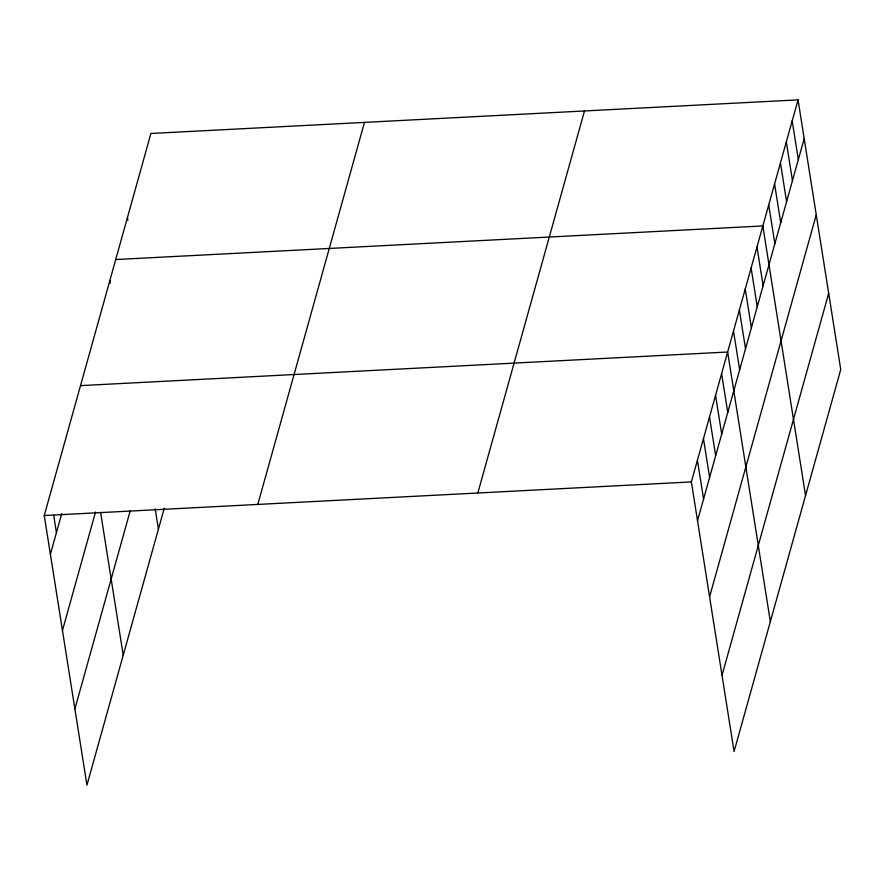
<?xml version="1.0" encoding="UTF-8"?>
<svg xmlns="http://www.w3.org/2000/svg" width="885" height="885" viewBox="0 0 885 885"><rect width="100%" height="100%" fill="white"/><g stroke="black" fill="none" stroke-linecap="round" stroke-linejoin="round"><path stroke-width="1.33" d="M164.289 508.145L86.951 785.128L44.25 515.524L150.915 133.48L798.049 99.872L840.75 369.476L734.085 751.52L691.373 481.916L798.049 99.872M50.39 554.287L61.773 513.532M62.459 630.463L95.525 512.028M74.882 708.951L130.217 510.767M257.8 504.428L364.476 122.384M477.823 493L584.498 110.957M697.524 520.679L804.188 138.635M709.582 596.855L816.258 214.812M722.016 675.343L828.681 293.3M115.714 259.548L762.848 225.941L805.549 495.556M80.513 385.628L727.647 352.02L770.348 621.635M44.25 515.524L691.373 481.916M792.186 120.88L798.325 159.654M786.311 141.899L792.451 180.662M780.448 162.906L786.588 201.68M774.585 183.914L780.725 222.688M768.711 204.933L774.851 243.696M756.985 246.959L763.124 285.722M751.111 267.967L757.25 306.741M745.247 288.975L751.387 327.749M739.384 309.993L745.524 348.756M733.51 331.001L739.65 369.775M721.607 373.669L727.747 412.432M715.556 395.318L721.695 434.081M709.516 416.968L715.655 455.731M703.464 438.617L709.604 477.38M697.424 460.266L703.564 499.029M127.451 217.522L127.871 220.199M155.185 508.753L158.426 529.164M109.851 280.567L110.271 283.233M100.591 512.349L123.225 655.232M53.686 515.258L56.43 532.637"/></g></svg>
